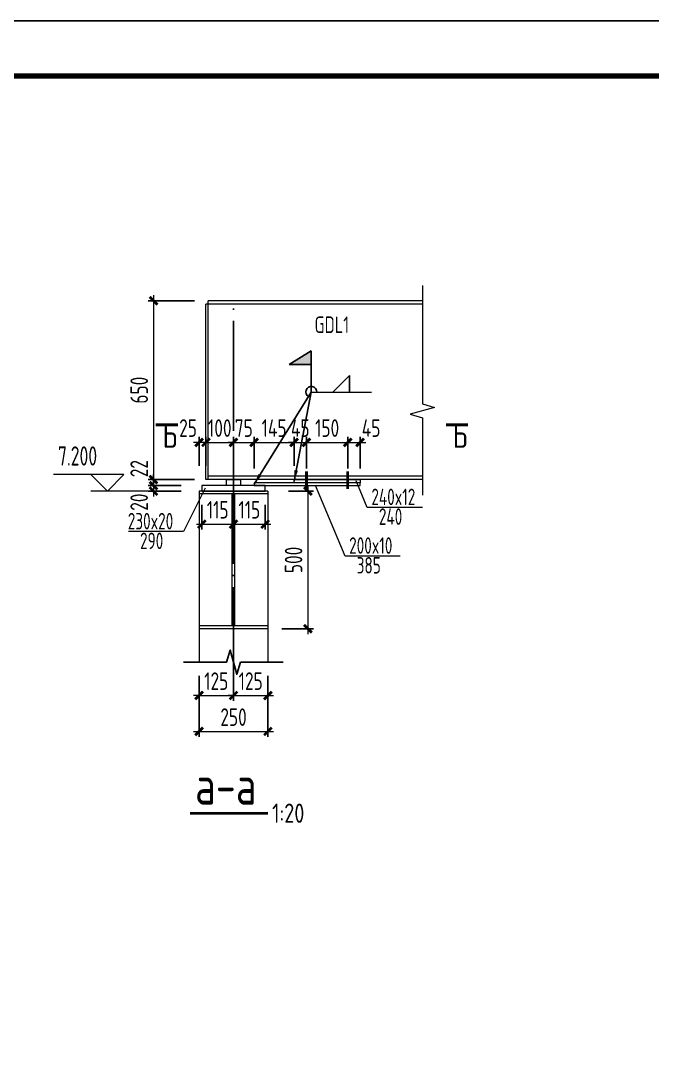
# Model space of a CAD drawing. Extents: x -2746917 to -971774, y -3334247 to -3250358.
# Drawn here: x -1292101 to -1280640, y -3293202 to -3274173 of the extents above; entities that cross this region are included whole.
import ezdxf
from ezdxf.enums import TextEntityAlignment as Align

# ---------------------------------------------------------------- set-up
doc = ezdxf.new("R2010")
doc.units = 0
doc.header["$LTSCALE"] = 1000
doc.header["$MEASUREMENT"] = 0
doc.header["$PDMODE"] = 35
doc.linetypes.add('DOTE', pattern=[2.42, 2, -0.2, 0.02, -0.2])
doc.layers.get('0').update_dxf_attribs({"linetype": 'CONTINUOUS'})
doc.layers.get('Defpoints').update_dxf_attribs({"linetype": 'CONTINUOUS'})
for name, color, linetype in [('AXIS', 253, 'DOTE'), ('BEAM_CON', 4, 'CONTINUOUS'), ('COLU', 7, 'CONTINUOUS'), ('DIM', 3, 'CONTINUOUS'), ('NUM', 7, 'CONTINUOUS'), ('PUB_TITLE', 4, 'CONTINUOUS'), ('REIN', 1, 'CONTINUOUS'), ('TEXT', 7, 'CONTINUOUS'), ('THICK', 6, 'CONTINUOUS'), ('THIN', 7, 'CONTINUOUS'), ('WELD', 7, 'CONTINUOUS')]:
    doc.layers.add(name, color=color, linetype=linetype)
doc.layers.add('yichutu', color=7, linetype='CONTINUOUS', true_color=0xffffff, plot=False)
doc.styles.add('TSSD_Dimension', font='tssdeng.shx', dxfattribs={"width": 0.75, "bigfont": 'Hztxt.shx'})
doc.styles.add('TSSD_Label', font='tssdeng.shx', dxfattribs={"width": 0.75, "bigfont": 'hztxt.shx'})
doc.styles.add('TSSD_Rein', font='Tssdeng.shx', dxfattribs={"width": 0.75, "bigfont": 'hztxt.shx'})
doc.dimstyles.new('TSSD_20_100', dxfattribs={"dimtxt": 350, "dimasz": 100, "dimexe": 100, "dimexo": 250, "dimgap": 100, "dimtad": 1, "dimdec": 0, "dimlfac": 0.2, "dimzin": 0, "dimdsep": 46, "dimtxsty": 'TSSD_Dimension', "dimblk": 'ARCHTICK', "dimcen": 0, "dimdle": 100, "dimclrt": 7, "dimadec": 0, "dimazin": 0, "dimtfac": 1, "dimtdec": 0, "dimtix": 1, "dimtmove": 2, "dimatfit": 3, "dimfxl": 1, "dimtolj": 1, "dimtzin": 0, "dimlwd": 5, "dimarcsym": 0})
doc.dimstyles.new('TSSD_LEADER_STYLE_200.0', dxfattribs={"dimtxt": 700, "dimasz": 200, "dimexe": 200, "dimexo": 500, "dimgap": 0.09, "dimtad": 0, "dimtih": 1, "dimtoh": 1, "dimdec": 4, "dimzin": 0, "dimdsep": 46, "dimtxsty": 'Standard', "dimcen": 0.09, "dimdle": 200, "dimclrt": 7, "dimadec": 0, "dimazin": 0, "dimtfac": 1, "dimtdec": 4, "dimtofl": 0, "dimtmove": 0, "dimatfit": 3, "dimfxl": 1, "dimtolj": 1, "dimtzin": 0, "dimarcsym": 0})

# ---------------------------------------------------------------- blocks, each defined once
blk = doc.blocks.new('_ArchTick')
at = {"color": 0, "const_width": 0.5}
blk.add_lwpolyline([(-0.71, -0.71), (0.71, 0.71)], dxfattribs=at)
blk = doc.blocks.new('*D91')
at = {"layer": 'Defpoints', "color": 0, "ltscale": 1.5}
for p in [(-1288241, -3281832), (-1288741, -3282508), (-1288241, -3282508)]:
    blk.add_point(p, dxfattribs=at)
at = {"layer": 'DIM', "color": 0, "lineweight": -2, "ltscale": 1.5}
for p, q in [((-1288741, -3282258), (-1288741, -3281732)), ((-1288241, -3282258), (-1288241, -3281732))]:
    blk.add_line(p, q, dxfattribs=at)
at = {"layer": 'DIM', "color": 0, "lineweight": 5, "ltscale": 1.5}
for p, q in [((-1288741, -3281832), (-1288841, -3281832)), ((-1288741, -3281832), (-1288241, -3281832)), ((-1288241, -3281832), (-1288141, -3281832))]:
    blk.add_line(p, q, dxfattribs=at)
at = {"layer": 'DIM', "color": 0, "lineweight": 5, "ltscale": 1.5, "xscale": 100, "yscale": 100, "zscale": 100}
blk.add_blockref('_ArchTick', (-1288741, -3281832), dxfattribs=at)
at = {"layer": 'DIM', "color": 0, "lineweight": 5, "ltscale": 1.5, "xscale": 100, "yscale": 100, "zscale": 100, "rotation": 180}
blk.add_blockref('_ArchTick', (-1288241, -3281832), dxfattribs=at)
at = {"layer": 'DIM', "color": 7, "ltscale": 1.5, "insert": (-1288491, -3281572), "char_height": 320, "attachment_point": 5, "style": 'TSSD_Dimension'}
blk.add_mtext('\\A1;100', dxfattribs=at)
blk = doc.blocks.new('*D92')
at = {"layer": 'Defpoints', "color": 0, "ltscale": 1.5}
for p in [(-1287866, -3281832), (-1288241, -3282508), (-1287866, -3282558)]:
    blk.add_point(p, dxfattribs=at)
at = {"layer": 'DIM', "color": 0, "lineweight": -2, "ltscale": 1.5}
for p, q in [((-1288241, -3282258), (-1288241, -3281732)), ((-1287866, -3282308), (-1287866, -3281732))]:
    blk.add_line(p, q, dxfattribs=at)
at = {"layer": 'DIM', "color": 0, "lineweight": 5, "ltscale": 1.5}
for p, q in [((-1288241, -3281832), (-1288341, -3281832)), ((-1288241, -3281832), (-1287866, -3281832)), ((-1287866, -3281832), (-1287766, -3281832))]:
    blk.add_line(p, q, dxfattribs=at)
at = {"layer": 'DIM', "color": 0, "lineweight": 5, "ltscale": 1.5, "xscale": 100, "yscale": 100, "zscale": 100}
blk.add_blockref('_ArchTick', (-1288241, -3281832), dxfattribs=at)
at = {"layer": 'DIM', "color": 0, "lineweight": 5, "ltscale": 1.5, "xscale": 100, "yscale": 100, "zscale": 100, "rotation": 180}
blk.add_blockref('_ArchTick', (-1287866, -3281832), dxfattribs=at)
at = {"layer": 'DIM', "color": 7, "ltscale": 1.5, "insert": (-1288054, -3281572), "char_height": 320, "attachment_point": 5, "style": 'TSSD_Dimension'}
blk.add_mtext('\\A1;75', dxfattribs=at)
blk = doc.blocks.new('*D93')
at = {"layer": 'Defpoints', "color": 0, "ltscale": 1.5}
for p in [(-1286916, -3281832), (-1287141, -3282508, -48), (-1286916, -3282558, -48)]:
    blk.add_point(p, dxfattribs=at)
at = {"layer": 'DIM', "color": 0, "lineweight": -2, "ltscale": 1.5}
for p, q in [((-1287141, -3282258), (-1287141, -3281732)), ((-1286916, -3282308), (-1286916, -3281732))]:
    blk.add_line(p, q, dxfattribs=at)
at = {"layer": 'DIM', "color": 0, "lineweight": 5, "ltscale": 1.5}
for p, q in [((-1287141, -3281832), (-1287241, -3281832)), ((-1287141, -3281832), (-1286916, -3281832)), ((-1286916, -3281832), (-1286816, -3281832))]:
    blk.add_line(p, q, dxfattribs=at)
at = {"layer": 'DIM', "color": 0, "lineweight": 5, "ltscale": 1.5, "xscale": 100, "yscale": 100, "zscale": 100}
blk.add_blockref('_ArchTick', (-1287141, -3281832), dxfattribs=at)
at = {"layer": 'DIM', "color": 0, "lineweight": 5, "ltscale": 1.5, "xscale": 100, "yscale": 100, "zscale": 100, "rotation": 180}
blk.add_blockref('_ArchTick', (-1286916, -3281832), dxfattribs=at)
at = {"layer": 'DIM', "color": 7, "ltscale": 1.5, "insert": (-1287029, -3281572), "char_height": 320, "attachment_point": 5, "style": 'TSSD_Dimension'}
blk.add_mtext('\\A1;45', dxfattribs=at)
blk = doc.blocks.new('*D94')
at = {"layer": 'Defpoints', "color": 0, "ltscale": 1.5}
for p in [(-1286166, -3281832), (-1286916, -3282558, -48), (-1286166, -3282558, -48)]:
    blk.add_point(p, dxfattribs=at)
at = {"layer": 'DIM', "color": 0, "lineweight": -2, "ltscale": 1.5}
for p, q in [((-1286916, -3282308), (-1286916, -3281732)), ((-1286166, -3282308), (-1286166, -3281732))]:
    blk.add_line(p, q, dxfattribs=at)
at = {"layer": 'DIM', "color": 0, "lineweight": 5, "ltscale": 1.5}
blk.add_line((-1287016, -3281832), (-1286066, -3281832), dxfattribs=at)
at = {"layer": 'DIM', "color": 0, "lineweight": 5, "ltscale": 1.5, "xscale": 100, "yscale": 100, "zscale": 100, "rotation": 180}
blk.add_blockref('_ArchTick', (-1286916, -3281832), dxfattribs=at)
at = {"layer": 'DIM', "color": 0, "lineweight": 5, "ltscale": 1.5, "xscale": 100, "yscale": 100, "zscale": 100}
blk.add_blockref('_ArchTick', (-1286166, -3281832), dxfattribs=at)
at = {"layer": 'DIM', "color": 7, "ltscale": 1.5, "insert": (-1286541, -3281572), "char_height": 320, "attachment_point": 5, "style": 'TSSD_Dimension'}
blk.add_mtext('\\A1;150', dxfattribs=at)
blk = doc.blocks.new('*D95')
at = {"layer": 'Defpoints', "color": 0, "ltscale": 1.5}
for p in [(-1285941, -3281832), (-1286166, -3282558, -48), (-1285941, -3282558, -48)]:
    blk.add_point(p, dxfattribs=at)
at = {"layer": 'DIM', "color": 0, "lineweight": -2, "ltscale": 1.5}
for p, q in [((-1286166, -3282308), (-1286166, -3281732)), ((-1285941, -3282308), (-1285941, -3281732))]:
    blk.add_line(p, q, dxfattribs=at)
at = {"layer": 'DIM', "color": 0, "lineweight": 5, "ltscale": 1.5}
blk.add_line((-1286266, -3281832), (-1285841, -3281832), dxfattribs=at)
at = {"layer": 'DIM', "color": 0, "lineweight": 5, "ltscale": 1.5, "xscale": 100, "yscale": 100, "zscale": 100, "rotation": 180}
blk.add_blockref('_ArchTick', (-1286166, -3281832), dxfattribs=at)
at = {"layer": 'DIM', "color": 0, "lineweight": 5, "ltscale": 1.5, "xscale": 100, "yscale": 100, "zscale": 100}
blk.add_blockref('_ArchTick', (-1285941, -3281832), dxfattribs=at)
at = {"layer": 'DIM', "color": 7, "ltscale": 1.5, "insert": (-1285742, -3281572), "char_height": 320, "attachment_point": 5, "style": 'TSSD_Dimension'}
blk.add_mtext('\\A1;45', dxfattribs=at)
blk = doc.blocks.new('*D96')
at = {"layer": 'Defpoints', "color": 0, "ltscale": 1.5}
for p in [(-1287491, -3282718, -48), (-1287616, -3285218), (-1286890, -3285218)]:
    blk.add_point(p, dxfattribs=at)
at = {"layer": 'DIM', "color": 0, "lineweight": -2, "ltscale": 1.5}
for p, q in [((-1287241, -3282718), (-1286790, -3282718)), ((-1287366, -3285218), (-1286790, -3285218))]:
    blk.add_line(p, q, dxfattribs=at)
at = {"layer": 'DIM', "color": 0, "lineweight": 5, "ltscale": 1.5}
blk.add_line((-1286890, -3282618), (-1286890, -3285318), dxfattribs=at)
at = {"layer": 'DIM', "color": 0, "lineweight": 5, "ltscale": 1.5, "xscale": 100, "yscale": 100, "zscale": 100}
for p, rotation in [((-1286890, -3282718), 90), ((-1286890, -3285218), 270)]:
    blk.add_blockref('_ArchTick', p, dxfattribs=dict(at, rotation=rotation))
at = {"layer": 'DIM', "color": 7, "ltscale": 1.5, "insert": (-1287150, -3283968), "char_height": 320, "attachment_point": 5, "rotation": 90, "style": 'TSSD_Dimension'}
blk.add_mtext('\\A1;500', dxfattribs=at)
blk = doc.blocks.new('*D97')
at = {"layer": 'Defpoints', "color": 0, "ltscale": 1.5}
for p in [(-1288866, -3285827), (-1288241, -3285827, -48), (-1288241, -3286431)]:
    blk.add_point(p, dxfattribs=at)
at = {"layer": 'DIM', "color": 0, "lineweight": -2, "ltscale": 1.5}
for p, q in [((-1288866, -3286077), (-1288866, -3286531)), ((-1288241, -3286077), (-1288241, -3286531))]:
    blk.add_line(p, q, dxfattribs=at)
at = {"layer": 'DIM', "color": 0, "lineweight": 5, "ltscale": 1.5}
for p, q in [((-1288866, -3286431), (-1288966, -3286431)), ((-1288866, -3286431), (-1288241, -3286431)), ((-1288241, -3286431), (-1288141, -3286431))]:
    blk.add_line(p, q, dxfattribs=at)
at = {"layer": 'DIM', "color": 0, "lineweight": 5, "ltscale": 1.5, "xscale": 100, "yscale": 100, "zscale": 100}
blk.add_blockref('_ArchTick', (-1288866, -3286431), dxfattribs=at)
at = {"layer": 'DIM', "color": 0, "lineweight": 5, "ltscale": 1.5, "xscale": 100, "yscale": 100, "zscale": 100, "rotation": 180}
blk.add_blockref('_ArchTick', (-1288241, -3286431), dxfattribs=at)
at = {"layer": 'DIM', "color": 7, "ltscale": 1.5, "insert": (-1288554, -3286171), "char_height": 320, "attachment_point": 5, "style": 'TSSD_Dimension'}
blk.add_mtext('\\A1;125', dxfattribs=at)
blk = doc.blocks.new('*D98')
at = {"layer": 'Defpoints', "color": 0, "ltscale": 1.5}
for p in [(-1288241, -3285827, -48), (-1287616, -3285827), (-1287616, -3286431)]:
    blk.add_point(p, dxfattribs=at)
at = {"layer": 'DIM', "color": 0, "lineweight": -2, "ltscale": 1.5}
for p, q in [((-1288241, -3286077), (-1288241, -3286531)), ((-1287616, -3286077), (-1287616, -3286531))]:
    blk.add_line(p, q, dxfattribs=at)
at = {"layer": 'DIM', "color": 0, "lineweight": 5, "ltscale": 1.5}
for p, q in [((-1288241, -3286431), (-1288341, -3286431)), ((-1288241, -3286431), (-1287616, -3286431)), ((-1287616, -3286431), (-1287516, -3286431))]:
    blk.add_line(p, q, dxfattribs=at)
at = {"layer": 'DIM', "color": 0, "lineweight": 5, "ltscale": 1.5, "xscale": 100, "yscale": 100, "zscale": 100}
blk.add_blockref('_ArchTick', (-1288241, -3286431), dxfattribs=at)
at = {"layer": 'DIM', "color": 0, "lineweight": 5, "ltscale": 1.5, "xscale": 100, "yscale": 100, "zscale": 100, "rotation": 180}
blk.add_blockref('_ArchTick', (-1287616, -3286431), dxfattribs=at)
at = {"layer": 'DIM', "color": 7, "ltscale": 1.5, "insert": (-1287929, -3286171), "char_height": 320, "attachment_point": 5, "style": 'TSSD_Dimension'}
blk.add_mtext('\\A1;125', dxfattribs=at)
blk = doc.blocks.new('*D99')
at = {"layer": 'Defpoints', "color": 0, "ltscale": 1.5}
for p in [(-1288866, -3285827), (-1287616, -3285827), (-1287616, -3287085)]:
    blk.add_point(p, dxfattribs=at)
at = {"layer": 'DIM', "color": 0, "lineweight": -2, "ltscale": 1.5}
for p, q in [((-1288866, -3286077), (-1288866, -3287185)), ((-1287616, -3286077), (-1287616, -3287185))]:
    blk.add_line(p, q, dxfattribs=at)
at = {"layer": 'DIM', "color": 0, "lineweight": 5, "ltscale": 1.5}
blk.add_line((-1288966, -3287085), (-1287516, -3287085), dxfattribs=at)
at = {"layer": 'DIM', "color": 0, "lineweight": 5, "ltscale": 1.5, "xscale": 100, "yscale": 100, "zscale": 100, "rotation": 180}
blk.add_blockref('_ArchTick', (-1288866, -3287085), dxfattribs=at)
at = {"layer": 'DIM', "color": 0, "lineweight": 5, "ltscale": 1.5, "xscale": 100, "yscale": 100, "zscale": 100}
blk.add_blockref('_ArchTick', (-1287616, -3287085), dxfattribs=at)
at = {"layer": 'DIM', "color": 7, "ltscale": 1.5, "insert": (-1288241, -3286825), "char_height": 320, "attachment_point": 5, "style": 'TSSD_Dimension'}
blk.add_mtext('\\A1;250', dxfattribs=at)
blk = doc.blocks.new('_WELD001')
at = {"linetype": 'ByBlock'}
h = blk.add_hatch(color=0, dxfattribs=at)
h.paths.add_polyline_path([(0.8, 1), (0, 1.5), (0, 1)])
edge = h.paths.add_edge_path()
edge.add_line((0, 0), (0, 1.5))
at = {"color": 0, "linetype": 'ByBlock'}
for p, q in [((0, 0), (0, 1.5)), ((0.8, 1), (0, 1.5)), ((0, 1), (0.8, 1))]:
    blk.add_line(p, q, dxfattribs=at)
blk = doc.blocks.new('_WELD004')
at = {"color": 0, "linetype": 'ByBlock'}
for p, q in [((0, 1), (1, 0)), ((0, 0), (0, 1))]:
    blk.add_line(p, q, dxfattribs=at)
blk = doc.blocks.new('*D100')
at = {"layer": 'Defpoints', "color": 0, "ltscale": 1.5}
for p in [(-1287141, -3281832), (-1287141, -3282508, -48), (-1287866, -3282558, -48)]:
    blk.add_point(p, dxfattribs=at)
at = {"layer": 'DIM', "color": 0, "lineweight": -2, "ltscale": 1.5}
for p, q in [((-1287866, -3282308), (-1287866, -3281732)), ((-1287141, -3282258), (-1287141, -3281732))]:
    blk.add_line(p, q, dxfattribs=at)
at = {"layer": 'DIM', "color": 0, "lineweight": 5, "ltscale": 1.5}
blk.add_line((-1287966, -3281832), (-1287041, -3281832), dxfattribs=at)
at = {"layer": 'DIM', "color": 0, "lineweight": 5, "ltscale": 1.5, "xscale": 100, "yscale": 100, "zscale": 100, "rotation": 180}
blk.add_blockref('_ArchTick', (-1287866, -3281832), dxfattribs=at)
at = {"layer": 'DIM', "color": 0, "lineweight": 5, "ltscale": 1.5, "xscale": 100, "yscale": 100, "zscale": 100}
blk.add_blockref('_ArchTick', (-1287141, -3281832), dxfattribs=at)
at = {"layer": 'DIM', "color": 7, "ltscale": 1.5, "insert": (-1287504, -3281572), "char_height": 320, "attachment_point": 5, "style": 'TSSD_Dimension'}
blk.add_mtext('\\A1;145', dxfattribs=at)
blk = doc.blocks.new('*D101')
at = {"layer": 'Defpoints', "color": 0, "ltscale": 1.5}
for p in [(-1288701, -3279258, -48), (-1289694, -3282508), (-1288701, -3282508, -48)]:
    blk.add_point(p, dxfattribs=at)
at = {"layer": 'DIM', "color": 0, "lineweight": -2, "ltscale": 1.5}
for p, q in [((-1288951, -3279258), (-1289794, -3279258)), ((-1288951, -3282508), (-1289794, -3282508))]:
    blk.add_line(p, q, dxfattribs=at)
at = {"layer": 'DIM', "color": 0, "lineweight": 5, "ltscale": 1.5}
blk.add_line((-1289694, -3279158), (-1289694, -3282608), dxfattribs=at)
at = {"layer": 'DIM', "color": 0, "lineweight": 5, "ltscale": 1.5, "xscale": 100, "yscale": 100, "zscale": 100}
for p, rotation in [((-1289694, -3279258), 90), ((-1289694, -3282508), 270)]:
    blk.add_blockref('_ArchTick', p, dxfattribs=dict(at, rotation=rotation))
at = {"layer": 'DIM', "color": 7, "ltscale": 1.5, "insert": (-1289954, -3280883), "char_height": 320, "attachment_point": 5, "rotation": 90, "style": 'TSSD_Dimension'}
blk.add_mtext('\\A1;650', dxfattribs=at)
blk = doc.blocks.new('*D102')
at = {"layer": 'Defpoints', "color": 0, "ltscale": 1.5}
for p in [(-1288741, -3282508), (-1289694, -3282618), (-1288964, -3282618, 48)]:
    blk.add_point(p, dxfattribs=at)
at = {"layer": 'DIM', "color": 0, "lineweight": -2, "ltscale": 1.5}
for p, q in [((-1288991, -3282508), (-1289794, -3282508)), ((-1289214, -3282618), (-1289794, -3282618))]:
    blk.add_line(p, q, dxfattribs=at)
at = {"layer": 'DIM', "color": 0, "lineweight": 5, "ltscale": 1.5}
for p, q in [((-1289694, -3282508), (-1289694, -3282408)), ((-1289694, -3282508), (-1289694, -3282618)), ((-1289694, -3282618), (-1289694, -3282718))]:
    blk.add_line(p, q, dxfattribs=at)
at = {"layer": 'DIM', "color": 0, "lineweight": 5, "ltscale": 1.5, "xscale": 100, "yscale": 100, "zscale": 100}
for p, rotation in [((-1289694, -3282508), 270), ((-1289694, -3282618), 90)]:
    blk.add_blockref('_ArchTick', p, dxfattribs=dict(at, rotation=rotation))
at = {"layer": 'DIM', "color": 7, "ltscale": 1.5, "insert": (-1289954, -3282309), "char_height": 320, "attachment_point": 5, "rotation": 90, "style": 'TSSD_Dimension'}
blk.add_mtext('\\A1;22', dxfattribs=at)
blk = doc.blocks.new('*D103')
at = {"layer": 'Defpoints', "color": 0, "ltscale": 1.5}
for p in [(-1289694, -3282718), (-1288941, -3282618, 48), (-1288941, -3282718)]:
    blk.add_point(p, dxfattribs=at)
at = {"layer": 'DIM', "color": 0, "lineweight": 5, "ltscale": 1.5}
for p, q in [((-1289694, -3282618), (-1289694, -3282518)), ((-1289694, -3282618), (-1289694, -3282718)), ((-1289694, -3282718), (-1289694, -3282818))]:
    blk.add_line(p, q, dxfattribs=at)
at = {"layer": 'DIM', "color": 0, "lineweight": -2, "ltscale": 1.5}
for p, q in [((-1289191, -3282618), (-1289794, -3282618)), ((-1289191, -3282718), (-1289794, -3282718))]:
    blk.add_line(p, q, dxfattribs=at)
at = {"layer": 'DIM', "color": 0, "lineweight": 5, "ltscale": 1.5, "xscale": 100, "yscale": 100, "zscale": 100}
for p, rotation in [((-1289694, -3282618), 270), ((-1289694, -3282718), 90)]:
    blk.add_blockref('_ArchTick', p, dxfattribs=dict(at, rotation=rotation))
at = {"layer": 'DIM', "color": 7, "ltscale": 1.5, "insert": (-1289954, -3282918), "char_height": 320, "attachment_point": 5, "rotation": 90, "style": 'TSSD_Dimension'}
blk.add_mtext('\\A1;20', dxfattribs=at)
blk = doc.blocks.new('*D104')
at = {"layer": 'Defpoints', "color": 0, "ltscale": 1.5}
for p in [(-1288816, -3282718), (-1288241, -3282718), (-1288241, -3283317)]:
    blk.add_point(p, dxfattribs=at)
at = {"layer": 'DIM', "color": 0, "lineweight": -2, "ltscale": 1.5}
for p, q in [((-1288816, -3282968), (-1288816, -3283417)), ((-1288241, -3282968), (-1288241, -3283417))]:
    blk.add_line(p, q, dxfattribs=at)
at = {"layer": 'DIM', "color": 0, "lineweight": 5, "ltscale": 1.5}
blk.add_line((-1288916, -3283317), (-1288141, -3283317), dxfattribs=at)
at = {"layer": 'DIM', "color": 0, "lineweight": 5, "ltscale": 1.5, "xscale": 100, "yscale": 100, "zscale": 100, "rotation": 180}
blk.add_blockref('_ArchTick', (-1288816, -3283317), dxfattribs=at)
at = {"layer": 'DIM', "color": 0, "lineweight": 5, "ltscale": 1.5, "xscale": 100, "yscale": 100, "zscale": 100}
blk.add_blockref('_ArchTick', (-1288241, -3283317), dxfattribs=at)
at = {"layer": 'DIM', "color": 7, "ltscale": 1.5, "insert": (-1288529, -3283057), "char_height": 320, "attachment_point": 5, "style": 'TSSD_Dimension'}
blk.add_mtext('\\A1;115', dxfattribs=at)
blk = doc.blocks.new('*D105')
at = {"layer": 'Defpoints', "color": 0, "ltscale": 1.5}
for p in [(-1288241, -3282718), (-1287666, -3282718), (-1287666, -3283317)]:
    blk.add_point(p, dxfattribs=at)
at = {"layer": 'DIM', "color": 0, "lineweight": -2, "ltscale": 1.5}
for p, q in [((-1288241, -3282968), (-1288241, -3283417)), ((-1287666, -3282968), (-1287666, -3283417))]:
    blk.add_line(p, q, dxfattribs=at)
at = {"layer": 'DIM', "color": 0, "lineweight": 5, "ltscale": 1.5}
blk.add_line((-1288341, -3283317), (-1287566, -3283317), dxfattribs=at)
at = {"layer": 'DIM', "color": 0, "lineweight": 5, "ltscale": 1.5, "xscale": 100, "yscale": 100, "zscale": 100, "rotation": 180}
blk.add_blockref('_ArchTick', (-1288241, -3283317), dxfattribs=at)
at = {"layer": 'DIM', "color": 0, "lineweight": 5, "ltscale": 1.5, "xscale": 100, "yscale": 100, "zscale": 100}
blk.add_blockref('_ArchTick', (-1287666, -3283317), dxfattribs=at)
at = {"layer": 'DIM', "color": 7, "ltscale": 1.5, "insert": (-1287954, -3283057), "char_height": 320, "attachment_point": 5, "style": 'TSSD_Dimension'}
blk.add_mtext('\\A1;115', dxfattribs=at)
blk = doc.blocks.new('*D106')
at = {"layer": 'Defpoints', "color": 0, "ltscale": 1.5}
for p in [(-1288866, -3281832), (-1288866, -3282508), (-1288741, -3282508)]:
    blk.add_point(p, dxfattribs=at)
at = {"layer": 'DIM', "color": 0, "lineweight": -2, "ltscale": 1.5}
for p, q in [((-1288866, -3282258), (-1288866, -3281732)), ((-1288741, -3282258), (-1288741, -3281732))]:
    blk.add_line(p, q, dxfattribs=at)
at = {"layer": 'DIM', "color": 0, "lineweight": 5, "ltscale": 1.5}
for p, q in [((-1288866, -3281832), (-1288966, -3281832)), ((-1288741, -3281832), (-1288866, -3281832)), ((-1288741, -3281832), (-1288641, -3281832))]:
    blk.add_line(p, q, dxfattribs=at)
at = {"layer": 'DIM', "color": 0, "lineweight": 5, "ltscale": 1.5, "xscale": 100, "yscale": 100, "zscale": 100}
blk.add_blockref('_ArchTick', (-1288866, -3281832), dxfattribs=at)
at = {"layer": 'DIM', "color": 0, "lineweight": 5, "ltscale": 1.5, "xscale": 100, "yscale": 100, "zscale": 100, "rotation": 180}
blk.add_blockref('_ArchTick', (-1288741, -3281832), dxfattribs=at)
at = {"layer": 'DIM', "color": 7, "ltscale": 1.5, "insert": (-1289066, -3281572), "char_height": 320, "attachment_point": 5, "style": 'TSSD_Dimension'}
blk.add_mtext('\\A1;25', dxfattribs=at)
blk = doc.blocks.new('yct-891-420-89100-42000-100-2004.0')
at = {"layer": 'yichutu', "color": 7, "true_color": 0xffffff}
blk.add_lwpolyline([(0, 0), (0, 42000), (89100, 42000), (89100, 0)], close=True, dxfattribs=at)
blk = doc.blocks.new('A$C440D491C')
at = {"layer": 'PUB_TITLE'}
blk.add_lwpolyline([(0, 0), (0, 42000), (89100, 42000), (89100, 0)], close=True, dxfattribs=at)
at = {"layer": 'PUB_TITLE', "const_width": 100}
blk.add_lwpolyline([(88100, 1000), (88100, 41000), (713, 41000), (713, 1000), (88100, 1000)], dxfattribs=at)

msp = doc.modelspace()

# ---------------------------------------------------------------- linework, layer by layer
at = {"layer": 'AXIS'}
msp.add_line((-1288241.36, -3286460.62, 48), (-1288241.36, -3279258.42, 48), dxfattribs=at)
at = {"layer": 'BEAM_CON', "lineweight": 5}
for p, q in [((-1284811.08, -3279258.42, 48), (-1288701.36, -3279258.42, 48)), ((-1288701.36, -3282508.42, 48), (-1288701.36, -3279258.42, 48)), ((-1284811.08, -3279318.42, 48), (-1288741.36, -3279318.42, 48)), ((-1288741.36, -3282508.42, 48), (-1288741.36, -3279318.42, 48)), ((-1284811.08, -3282508.42, 48), (-1288741.36, -3282508.42, 48)), ((-1284811.08, -3282448.42, 48), (-1288701.36, -3282448.42, 48)), ((-1288866.36, -3282718.42, 48), (-1288866.36, -3285826.51, 48)), ((-1287616.36, -3282718.42, 48), (-1288866.36, -3282718.42, 48)), ((-1287616.36, -3282718.42, 48), (-1287616.36, -3285826.51, 48)), ((-1287616.36, -3282768.42, 48), (-1288866.36, -3282768.42, 48)), ((-1288266.36, -3285168.42, 48), (-1288266.36, -3282768.42, 48)), ((-1288216.36, -3285168.42, 48), (-1288216.36, -3282768.42, 48)), ((-1287616.36, -3285168.42, 48), (-1288866.36, -3285168.42, 48)), ((-1287616.36, -3285218.42, 48), (-1288866.36, -3285218.42, 48))]:
    msp.add_line(p, q, dxfattribs=at)
for points, elevation in [([(-1288366.36, -3282508.42), (-1288116.36, -3282508.42), (-1288116.36, -3282618.42), (-1288366.36, -3282618.42)], 48), ([(-1287141.36, -3282508.42), (-1285941.36, -3282508.42), (-1285941.36, -3282568.42), (-1287141.36, -3282568.42)], 0), ([(-1288816.36, -3282718.42), (-1287666.36, -3282718.42), (-1287666.36, -3282618.42), (-1288816.36, -3282618.42)], 48), ([(-1285941.36, -3282568.42), (-1287866.36, -3282568.42), (-1287866.36, -3282618.42), (-1285941.36, -3282618.42)], 48)]:
    msp.add_lwpolyline(points, close=True, dxfattribs=dict(at, elevation=elevation))
at = {"layer": 'COLU', "linetype": 'ByBlock', "lineweight": 9}
for p, q in [((-1285810.92, -3283013.01, 84.46), (-1286012.09, -3282530.21, 67.96)), ((-1288753.64, -3282665.68, 127.38), (-1289147.64, -3283453.73, 96)), ((-1286214.55, -3283896.97, 84.46), (-1286751.35, -3282618.42, 48))]:
    msp.add_line(p, q, dxfattribs=at)
at = {"layer": 'NUM', "const_width": 50, "elevation": 48}
msp.add_lwpolyline([(-1289031.03, -3288573.3), (-1287614.04, -3288573.3)], dxfattribs=at)
at = {"layer": 'REIN', "color": 0, "linetype": 'ByBlock', "const_width": 50}
for points, elevation in [([(-1286916.36, -3282358.51), (-1286916.36, -3282678.39)], 48), ([(-1286166.36, -3282358.51), (-1286166.36, -3282678.39)], 0)]:
    msp.add_lwpolyline(points, dxfattribs=dict(at, elevation=elevation))
at = {"layer": 'TEXT', "lineweight": 9}
for p, q in [((-1284809.63, -3283013.01, 84.46), (-1285810.92, -3283013.01, 84.46)), ((-1289147.64, -3283453.73, 96), (-1290148.94, -3283453.73, 96)), ((-1285213.26, -3283896.97, 84.46), (-1286214.55, -3283896.97, 84.46))]:
    msp.add_line(p, q, dxfattribs=at)
at = {"layer": 'THICK', "color": 4, "const_width": 50, "elevation": -48}
for points in [[(-1289651.96, -3281512.97), (-1289251.96, -3281512.97)], [(-1284381.1, -3281512.97), (-1283981.1, -3281512.97)]]:
    msp.add_lwpolyline(points, dxfattribs=at)
at = {"layer": 'THIN', "lineweight": 9}
for p, q in [((-1290830.57, -3282418.42), (-1291509.03, -3282418.42)), ((-1290530.57, -3282718.42), (-1290830.57, -3282418.42)), ((-1290230.57, -3282418.42), (-1290830.57, -3282418.42)), ((-1290530.57, -3282718.42), (-1290230.57, -3282418.42)), ((-1289598.47, -3282718.42), (-1290830.57, -3282718.42)), ((-1290530.57, -3282718.42), (-1290530.57, -3282718.42))]:
    msp.add_line(p, q, dxfattribs=at)
at = {"layer": 'THIN', "lineweight": 5, "elevation": 96}
msp.add_lwpolyline([(-1284811.08, -3278978.42), (-1284811.08, -3281128.42), (-1284591.08, -3281198.42), (-1285031.08, -3281318.42), (-1284811.08, -3281388.42), (-1284811.08, -3282788.42)], dxfattribs=at)
at = {"layer": 'THIN', "elevation": 0}
msp.add_lwpolyline([(-1289146.36, -3285826.51), (-1288371.36, -3285826.51), (-1288301.36, -3285606.51), (-1288181.36, -3286046.51), (-1288111.36, -3285826.51), (-1287336.36, -3285826.51)], dxfattribs=at)
at = {"layer": 'WELD', "lineweight": 9}
msp.add_line((-1286827.92, -3280916.29, 48), (-1285734.58, -3280916.29, 48), dxfattribs=at)
at = {"layer": 'WELD'}
msp.add_arc((-1286827.92, -3280916.29, 96), 100, 0, 238.560677, dxfattribs=at)

# ---------------------------------------------------------------- block references
at = {"ltscale": 1.5}
msp.add_blockref('A$C440D491C', (-1309480.26, -3316173.05), dxfattribs=at)
at = {"layer": 'WELD'}
for name, p, xscale, yscale, zscale in [('_WELD001', (-1286827.92, -3280916.29, 48), -500, 500, 500), ('_WELD004', (-1286134.58, -3280916.29, 48), -300, 300, 300)]:
    msp.add_blockref(name, p, dxfattribs=dict(at, xscale=xscale, yscale=yscale, zscale=zscale))
at = {"layer": 'yichutu'}
msp.add_blockref('yct-891-420-89100-42000-100-2004.0', (-1309480.26, -3316173.05), dxfattribs=at)

# ---------------------------------------------------------------- texts
at = {"layer": 'TEXT', "lineweight": 9}
for s, height, style, width, p in [('GDL1', 300, 'TSSD_Rein', 0.75, (-1286769.51, -3279843.89, 96)), ('240x12', 300, 'TSSD_Rein', 0.7, (-1285737.24, -3282972.59, 84.46)), ('230x20', 300, 'TSSD_Rein', 0.7, (-1290161.05, -3283413.32, 96)), ('240', 300, 'TSSD_Rein', 0.7, (-1285600.86, -3283330.96, 84.46)), ('290', 300, 'TSSD_Rein', 0.7, (-1289938.87, -3283771.68, 96)), ('200x10', 300, 'TSSD_Rein', 0.7, (-1286140.87, -3283856.56, 84.46)), ('385', 300, 'TSSD_Rein', 0.7, (-1286004.49, -3284214.92, 84.46)), ('a-a', 700, 'TSSD_Label', 0.8, (-1288939.84, -3288414.88, 48)), ('1:20', 350, 'TSSD_Label', 0.8, (-1287540.1, -3288745.56, 48))]:
    msp.add_text(s, height=height, dxfattribs=dict(at, style=style, width=width)).set_placement(p)
at = {"layer": 'TEXT', "color": 4, "lineweight": 9, "style": 'TSSD_Label'}
for p in [(-1289530.61, -3281931.79, -48), (-1284259.74, -3281931.79, -48)]:
    msp.add_text('b', height=400, dxfattribs=at).set_placement(p)
at = {"layer": 'TEXT', "lineweight": 9, "style": 'TSSD_Label', "width": 0.7}
msp.add_text('7.200', height=350, dxfattribs=at).set_placement((-1290717.5, -3282358.42), align=Align.BOTTOM_RIGHT)

# ---------------------------------------------------------------- dimensions: what is measured, and where the dimension line sits
at = {"layer": 'DIM', "ltscale": 1.5}
for base, p1, p2, picture, middle in [((-1289693.52, -3282508.42, 48), (-1288701.36, -3279258.42), (-1288701.36, -3282508.42), '*D101', (-1289953.52, -3280883.42, 48)), ((-1286889.63, -3285218.42, 48), (-1287491.36, -3282718.42), (-1287616.36, -3285218.42, 48), '*D96', (-1287149.63, -3283968.42, 48))]:
    dim = msp.add_linear_dim(base=base, p1=p1, p2=p2, angle=90, dimstyle='TSSD_20_100', override={"dimtxt": 320}, dxfattribs=at)
    dim.commit()
    dim.dimension.update_dxf_attribs({"geometry": picture, "text_midpoint": middle})
for base, p1, p2, picture, middle in [((-1288866.36, -3281831.92, 144), (-1288741.36, -3282508.42, 144), (-1288866.36, -3282508.42, 144), '*D106', (-1289065.95, -3281571.92, 144)), ((-1285941.36, -3281831.92, 48), (-1286166.36, -3282558.42), (-1285941.36, -3282558.42), '*D95', (-1285741.77, -3281571.92, 48)), ((-1288241.36, -3283316.95), (-1288816.36, -3282718.42), (-1288241.36, -3282718.42), '*D104', (-1288528.86, -3283056.95)), ((-1287666.36, -3283316.95), (-1288241.36, -3282718.42), (-1287666.36, -3282718.42), '*D105', (-1287953.86, -3283056.95))]:
    dim = msp.add_linear_dim(base=base, p1=p1, p2=p2, dimstyle='TSSD_20_100', override={"dimtxt": 320}, dxfattribs=at)
    dim.commit()
    dim.dimension.update_dxf_attribs({"geometry": picture, "text_midpoint": middle, "dimtype": 160})
for base, p1, p2, picture, middle in [((-1288241.36, -3281831.92, 48), (-1288741.36, -3282508.42, 48), (-1288241.36, -3282508.42, 48), '*D91', (-1288491.36, -3281571.92, 48)), ((-1287866.36, -3281831.92, 48), (-1288241.36, -3282508.42, 48), (-1287866.36, -3282558.42, 48), '*D92', (-1288053.86, -3281571.92, 48)), ((-1287141.36, -3281831.92, 48), (-1287866.36, -3282558.42), (-1287141.36, -3282508.42), '*D100', (-1287503.86, -3281571.92, 48)), ((-1286916.36, -3281831.92, 48), (-1287141.36, -3282508.42), (-1286916.36, -3282558.42), '*D93', (-1287028.86, -3281571.92, 48)), ((-1286166.36, -3281831.92, 48), (-1286916.36, -3282558.42), (-1286166.36, -3282558.42), '*D94', (-1286541.36, -3281571.92, 48)), ((-1288241.36, -3286431.12, 48), (-1288866.36, -3285826.51, 48), (-1288241.36, -3285826.51), '*D97', (-1288553.86, -3286171.12, 48)), ((-1287616.36, -3287085.04, 48), (-1288866.36, -3285826.51, 48), (-1287616.36, -3285826.51, 48), '*D99', (-1288241.36, -3286825.04, 48)), ((-1287616.36, -3286431.12, 48), (-1288241.36, -3285826.51), (-1287616.36, -3285826.51, 48), '*D98', (-1287928.86, -3286171.12, 48))]:
    dim = msp.add_linear_dim(base=base, p1=p1, p2=p2, dimstyle='TSSD_20_100', override={"dimtxt": 320}, dxfattribs=at)
    dim.commit()
    dim.dimension.update_dxf_attribs({"geometry": picture, "text_midpoint": middle})
for base, p1, p2, picture, middle in [((-1289693.52, -3282618.42), (-1288741.36, -3282508.42), (-1288963.87, -3282618.42, 48), '*D102', (-1289953.52, -3282308.83)), ((-1289693.52, -3282718.42), (-1288941.36, -3282618.42, 48), (-1288941.36, -3282718.42), '*D103', (-1289953.52, -3282918.01))]:
    dim = msp.add_linear_dim(base=base, p1=p1, p2=p2, angle=90, dimstyle='TSSD_20_100', override={"dimtxt": 320}, dxfattribs=at)
    dim.commit()
    dim.dimension.update_dxf_attribs({"geometry": picture, "text_midpoint": middle, "dimtype": 160})

# ---------------------------------------------------------------- leaders
at = {"layer": 'WELD', "lineweight": 9}
for points in [[(-1287866.36, -3282593.42), (-1286827.92, -3280916.29)], [(-1287141.36, -3282538.42), (-1286827.92, -3280916.29)]]:
    msp.add_leader(points, dimstyle='TSSD_LEADER_STYLE_200.0', dxfattribs=at)

doc.saveas('drawing.dxf')
